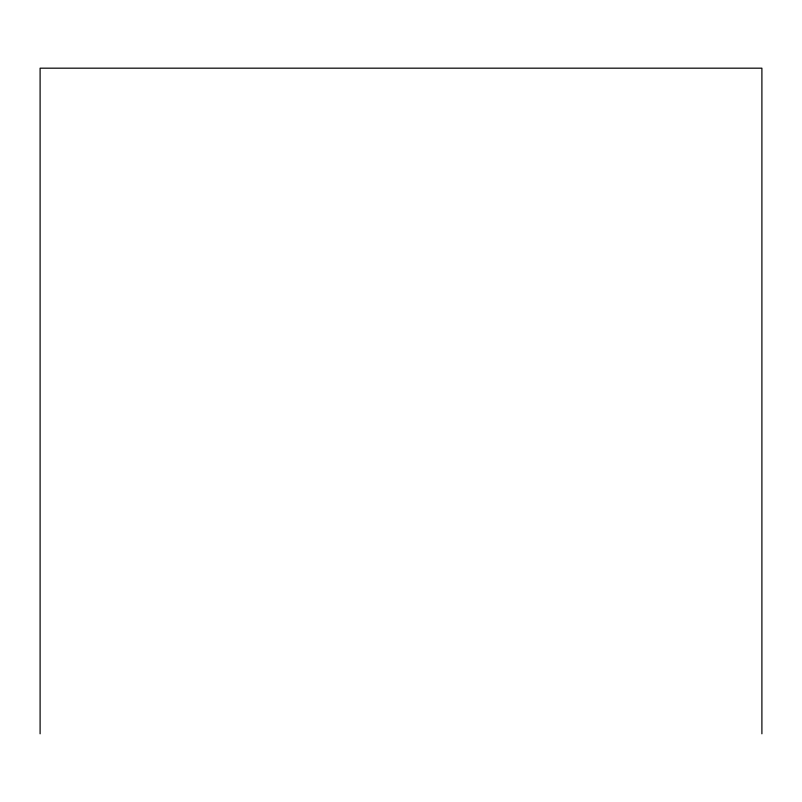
<?xml version="1.0" encoding="UTF-8"?>
<svg xmlns="http://www.w3.org/2000/svg" width="802" height="802" viewBox="0 0 802 802"><rect width="100%" height="100%" fill="white"/><g stroke="black" fill="none" stroke-linecap="round" stroke-linejoin="round"><path stroke-width="1.2" d="M761.9 733.82L761.9 68.18L40.1 68.18L40.1 733.82"/></g></svg>
